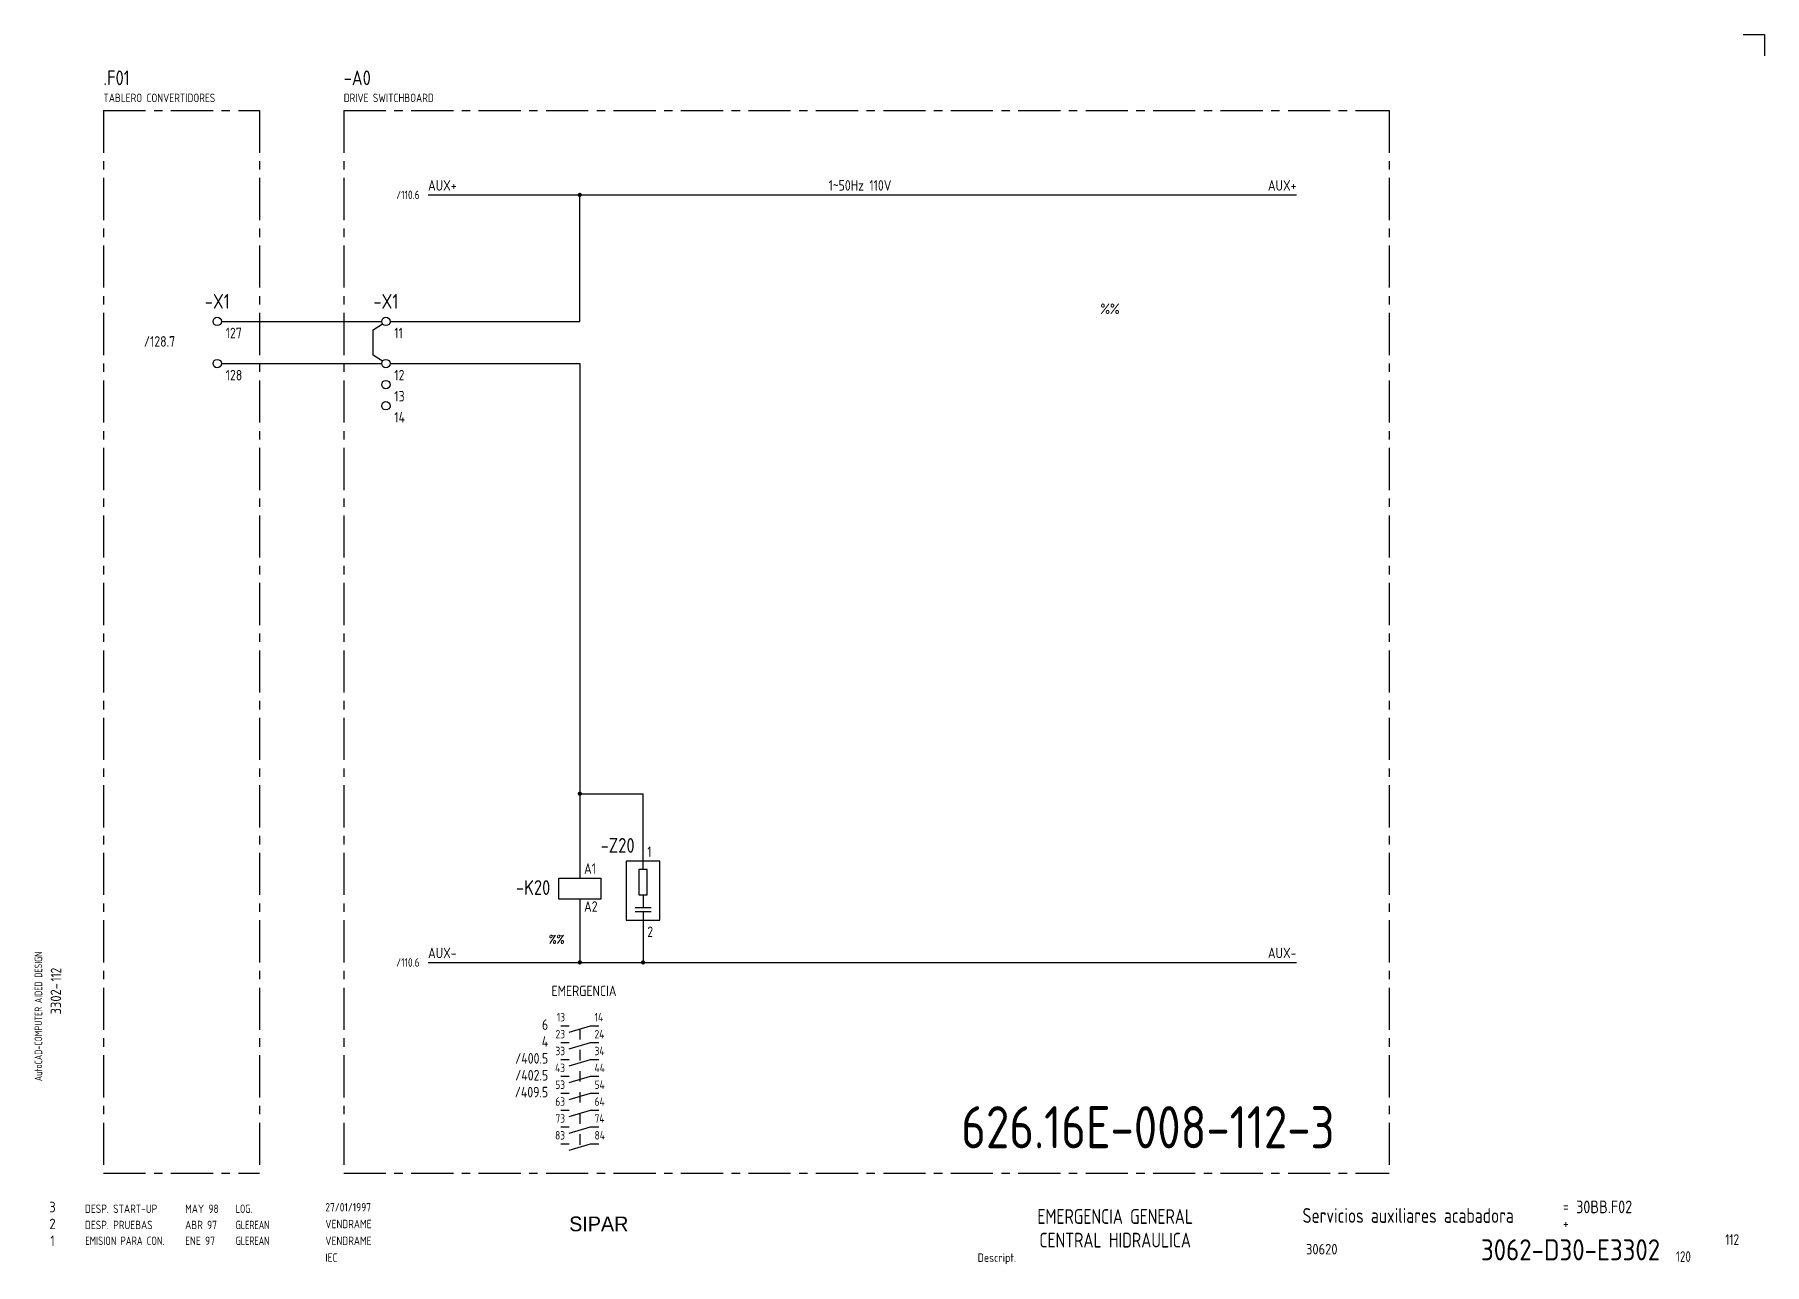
# Model space of a CAD drawing. Extents: x 10 to 420, y 5 to 297.
import ezdxf
from ezdxf.enums import TextEntityAlignment as Align

# ---------------------------------------------------------------- set-up
doc = ezdxf.new("R2010")
doc.units = 0
doc.header["$LTSCALE"] = 8
doc.header["$MEASUREMENT"] = 0
doc.linetypes.add('CENTER', pattern=[2, 1.25, -0.25, 0.25, -0.25])
doc.linetypes.add('HIDDEN1', pattern=[0.625, 0.3125, -0.3125])
doc.layers.get('0').update_dxf_attribs({"linetype": 'CONTINUOUS'})
doc.layers.add('3', color=3, linetype='CONTINUOUS')
doc.layers.add('CART', color=7, linetype='CONTINUOUS')
doc.styles.add('DIN', font='DIN', dxfattribs={"width": 0.85})
doc.styles.add('SIMPLEX', font='SIMPLEX', dxfattribs={"width": 0.9})
doc.styles.add('UNIV', font='UNIV')

# ---------------------------------------------------------------- blocks, each defined once
blk = doc.blocks.new('WB-FG100')
at = {"layer": 'CART', "color": 1}
for p, q in [((415, 297), (420, 297)), ((420, 297), (420, 292))]:
    blk.add_line(p, q, dxfattribs=at)
at = {"layer": 'CART', "color": 1, "style": 'DIN', "width": 0.8}
blk.add_text('AutoCAD-COMPUTER AIDED DESIGN', height=1.8, rotation=90, dxfattribs=at).set_placement((11.47, 48.84))
at = {"layer": 'CART', "color": 3, "style": 'DIN', "width": 0.8}
for s, p in [('=', (372.24, 17.91)), ('+', (372.24, 13.87))]:
    blk.add_text(s, height=2.5, dxfattribs=at).set_placement(p)
at = {"layer": 'CART', "color": 7, "style": 'DIN', "width": 0.9}
blk.add_attdef('FILE', text='', height=2.5, rotation=90, dxfattribs=at).set_placement((15.95, 68.38), align=Align.CENTER)
for tag, p in [('MOD-3', (13.92, 19)), ('MOD-2', (13.92, 15)), ('MOD-1', (13.92, 11)), ('NR.COMMESSA', (315, 9))]:
    blk.add_attdef(tag, text='', height=2.5, dxfattribs=at).set_placement(p, align=Align.MIDDLE)
at = {"layer": 'CART', "color": 7, "style": 'DIN'}
for tag, width, p in [('REV-3', 0.9, (21.66, 19)), ('DATA-3', 0.9, (45.37, 19)), ('NOME-3', 0.9, (57.37, 19)), ('REV-2', 0.9, (21.66, 15)), ('DATA-2', 0.9, (45.37, 15)), ('NOME-2', 0.9, (57.37, 15)), ('REV-1', 0.9, (21.66, 11)), ('DATA-1', 0.9, (45.37, 11)), ('NOME-1', 0.7, (57.37, 11))]:
    blk.add_attdef(tag, text='', height=2, dxfattribs=dict(at, width=width)).set_placement(p, align=Align.MIDDLE_LEFT)
at = {"layer": 'CART', "color": 7, "style": 'DIN', "width": 0.9}
for tag, p, height in [('DATA', (78.64, 17.94), 2), ('ESECUTORE', (78.64, 13.97), 2), ('CONTROLLORE', (78.64, 9.99), 2), ('SEGUE', (398.93, 5.65), 2.8), ('NORMA', (78.64, 6.01), 2)]:
    blk.add_attdef(tag, p, '', height=height, dxfattribs=at)
at = {"layer": 'CART', "color": 2, "style": 'DIN', "width": 0.9}
for tag, p in [('TITOLO-1/3', (266.5, 18.23)), ('TITOLO-1/2', (266.5, 15.73)), ('TITOLO-2/3', (266.5, 13.18)), ('TITOLO-2/2', (266.5, 10.68)), ('TITOLO-3/3', (266.5, 8.13))]:
    blk.add_attdef(tag, text='', height=3.5, dxfattribs=at).set_placement(p, align=Align.MIDDLE)
at = {"layer": 'CART', "color": 3, "style": 'DIN', "width": 0.9}
blk.add_attdef('ASSIEME', text='', height=3.5, dxfattribs=at).set_placement((334, 17), align=Align.MIDDLE)
at = {"layer": 'CART', "color": 3, "style": 'DIN', "width": 0.85}
for tag, p in [('=', (375.33, 16.63)), ('+', (375.33, 12.76))]:
    blk.add_attdef(tag, text='', height=3, dxfattribs=at).set_placement(p, align=Align.BOTTOM_LEFT)
at = {"layer": 'CART', "color": 3, "style": 'DIN', "width": 0.9}
blk.add_attdef('FOGLIO', text='', height=2.8, dxfattribs=at).set_placement((414.2, 9.56), align=Align.RIGHT)
at = {"layer": 'CART', "color": 2, "style": 'DIN', "width": 0.9}
blk.add_attdef('DISEGNO', text='', height=5, dxfattribs=at).set_placement((395.27, 6.35), align=Align.RIGHT)
at = {"layer": 'CART', "color": 1, "style": 'DIN', "width": 0.9}
blk.add_attdef('TIPOLOGIA', (233.37, 6), '', height=2, dxfattribs=at)
blk = doc.blocks.new('DESP')
at = {"linetype": 'Continuous', "style": 'DIN'}
for s, width, p in [('DESP. START-UP', 0.85, (21.62, 17.59)), ('MAY 98', 0.85, (45.38, 17.59)), ('LOG.', 0.7, (57.38, 17.59))]:
    blk.add_text(s, height=2, dxfattribs=dict(at, width=width)).set_placement(p)

msp = doc.modelspace()

# ---------------------------------------------------------------- linework, layer by layer
at = {"color": 3, "linetype": 'CENTER'}
for p, q in [((26, 279), (26, 27)), ((26, 279), (63, 279)), ((63, 279), (63, 27)), ((83, 279), (331, 279)), ((83, 279), (83, 27)), ((331, 279), (331, 27)), ((26, 27), (63, 27)), ((83, 27), (331, 27))]:
    msp.add_line(p, q, dxfattribs=at)
for p, q in [((103, 259), (309, 259)), ((139, 229), (139, 259)), ((54, 229), (92, 229)), ((94, 229), (139, 229)), ((54, 219), (92, 219)), ((94, 219), (139, 219)), ((139, 219), (139, 97)), ((154, 99), (154, 117)), ((153, 99), (153, 93)), ((155, 99), (153, 99)), ((155, 93), (155, 99)), ((139, 92), (139, 77)), ((153, 93), (155, 93)), ((154, 93), (154, 90)), ((152.1, 90), (155.9, 90)), ((155.9, 89), (152.1, 89)), ((154, 89), (154, 77)), ((103, 77), (309, 77)), ((134.5, 62), (136.5, 62)), ((136.5, 60.5), (141.5, 62)), ((141.5, 62), (143.5, 62)), ((134.5, 58), (136.5, 58)), ((136.5, 56.5), (141.5, 58)), ((141.5, 58), (143.5, 58)), ((134.5, 54), (136.5, 54)), ((136.5, 52.5), (141.5, 54)), ((141.5, 54), (143.5, 54)), ((134.5, 50), (136.5, 50)), ((136.5, 48.5), (141.5, 50)), ((141.5, 50), (143.5, 50)), ((134.5, 46), (136.5, 46)), ((136.5, 44.5), (141.5, 46)), ((141.5, 46), (143.5, 46)), ((134.5, 42), (136.5, 42)), ((136.5, 40.5), (141.5, 42)), ((141.5, 42), (143.5, 42)), ((134.5, 38), (136.5, 38)), ((136.5, 36.5), (141.5, 38)), ((141.5, 38), (143.5, 38)), ((134.5, 34), (136.5, 34)), ((136.5, 32.5), (141.5, 34)), ((141.5, 34), (143.5, 34))]:
    msp.add_line(p, q)
at = {"linetype": 'Continuous'}
for p, q in [((90, 227), (92.17, 228.45)), ((90, 221), (90, 227)), ((92.17, 219.55), (90, 221)), ((139, 117), (154, 117)), ((134, 92), (134, 97)), ((134, 97), (144, 97)), ((144, 97), (144, 92)), ((144, 92), (134, 92))]:
    msp.add_line(p, q, dxfattribs=at)
at = {"color": 7}
for p, q in [((150, 101), (150, 87)), ((158, 101), (150, 101)), ((158, 87), (158, 101)), ((150, 87), (158, 87))]:
    msp.add_line(p, q, dxfattribs=at)
at = {"linetype": 'HIDDEN1'}
msp.add_line((139, 61.25), (139, 33.25), dxfattribs=at)
at = {"const_width": 0.5}
for points in [[(138.75, 259, 1), (139.25, 259, 1)], [(138.75, 117, 1), (139.25, 117, 1)], [(138.75, 77, 1), (139.25, 77, 1)], [(153.75, 77, 1), (154.25, 77, 1)]]:
    msp.add_lwpolyline(points, format="xyb", close=True, dxfattribs=at)
for centre in [(53, 229), (93, 229), (53, 219), (93, 219), (93, 214), (93, 209)]:
    msp.add_circle(centre, 1)

# ---------------------------------------------------------------- block references
at = {"linetype": 'Continuous'}
msp.add_blockref('DESP', (0, 0), dxfattribs=at)
at = {"layer": 'CART'}
ref = msp.add_blockref('WB-FG100', (0, 0), dxfattribs=at)
ref.add_attrib('TIPOLOGIA', 'Descript.', (233.37, 6), dxfattribs={"color": 1, "height": 2, "style": 'DIN', "width": 0.9})
ref.add_attrib('ASSIEME', 'Servicios auxiliares acabadora', dxfattribs={"color": 3, "height": 3.5, "style": 'DIN', "width": 0.8}).set_placement((335.5, 17), align=Align.MIDDLE)
ref.add_attrib('=', '30BB.F02', dxfattribs={"color": 3, "height": 3, "style": 'DIN', "width": 0.85}).set_placement((375.33, 16.63), align=Align.BOTTOM_LEFT)
ref.add_attrib('NR.COMMESSA', '30620', dxfattribs={"color": 7, "height": 2.5, "style": 'DIN', "width": 0.9}).set_placement((315, 9), align=Align.MIDDLE)
ref.add_attrib('DISEGNO', '3062-D30-E3302', dxfattribs={"color": 2, "height": 5, "style": 'DIN', "width": 0.9}).set_placement((395.27, 6.35), align=Align.RIGHT)
ref.add_attrib('DATA', '27/01/1997', (78.64, 17.94), dxfattribs={"color": 7, "height": 2, "style": 'DIN', "width": 0.85})
ref.add_attrib('ESECUTORE', 'VENDRAME', (78.64, 13.97), dxfattribs={"color": 7, "height": 2, "style": 'DIN', "width": 0.85})
ref.add_attrib('CONTROLLORE', 'VENDRAME', (78.64, 9.99), dxfattribs={"color": 7, "height": 2, "style": 'DIN', "width": 0.85})
ref.add_attrib('NORMA', 'IEC', (78.64, 6.01), dxfattribs={"color": 7, "height": 2, "style": 'DIN', "width": 0.85})
ref.add_attrib('MOD-1', '1', dxfattribs={"color": 7, "height": 2.5, "style": 'DIN', "width": 0.9}).set_placement((13.92, 11), align=Align.MIDDLE)
ref.add_attrib('REV-1', 'EMISION PARA CON.', dxfattribs={"color": 7, "height": 2, "style": 'DIN', "width": 0.8}).set_placement((21.66, 11), align=Align.MIDDLE_LEFT)
ref.add_attrib('DATA-1', 'ENE 97', dxfattribs={"color": 7, "height": 2, "style": 'DIN', "width": 0.85}).set_placement((45.37, 11), align=Align.MIDDLE_LEFT)
ref.add_attrib('NOME-1', 'GLEREAN', dxfattribs={"color": 7, "height": 2, "style": 'DIN', "width": 0.7}).set_placement((57.37, 11), align=Align.MIDDLE_LEFT)
ref.add_attrib('MOD-2', '2', dxfattribs={"color": 7, "height": 2.5, "style": 'DIN', "width": 0.9}).set_placement((13.92, 15), align=Align.MIDDLE)
ref.add_attrib('MOD-3', '3', dxfattribs={"color": 7, "height": 2.5, "style": 'DIN', "width": 0.9}).set_placement((13.92, 19), align=Align.MIDDLE)
ref.add_attrib('FILE', '3302-', dxfattribs={"color": 7, "height": 2.5, "rotation": 90, "style": 'DIN', "width": 0.9}).set_placement((15.95, 68.38), align=Align.CENTER)

# ---------------------------------------------------------------- texts
at = {"color": 3, "style": 'DIN', "width": 0.85}
for s, p in [('.F01', (26, 285)), ('-A0', (83, 285))]:
    msp.add_text(s, height=3.5, dxfattribs=at).set_placement(p)
at = {"style": 'DIN'}
for s, height, width, p in [('TABLERO CONVERTIDORES', 2, 0.85, (26, 281)), ('DRIVE SWITCHBOARD', 2, 0.85, (83, 281)), ('AUX+', 2.5, 0.85, (103, 260)), ('1~50Hz 110V', 2.5, 0.85, (198, 260)), ('%%', 2.5, 0.85, (262.5, 230.75)), ('127', 2.5, 0.85, (55, 225)), ('11', 2.5, 0.85, (95, 225)), ('128', 2.5, 0.85, (55, 215)), ('12', 2.5, 0.85, (95, 215)), ('13', 2.5, 0.85, (95, 210)), ('14', 2.5, 0.85, (95, 205)), ('1', 2.5, 0.85, (155, 102)), ('A1', 2.5, 0.85, (140, 98)), ('A2', 2.5, 0.85, (140, 89)), ('2', 2.5, 0.85, (155, 83)), ('AUX-', 2.5, 0.85, (103, 78)), ('14', 2, 0.85, (142.5, 63)), ('24', 2, 0.85, (142.5, 59)), ('34', 2, 0.85, (142.5, 55)), ('44', 2, 0.85, (142.5, 51)), ('54', 2, 0.85, (142.5, 47)), ('64', 2, 0.85, (142.5, 43)), ('74', 2, 0.85, (142.5, 39)), ('84', 2, 0.85, (142.5, 35)), ('120', 2.5, 0.8, (399, 6))]:
    msp.add_text(s, height=height, dxfattribs=dict(at, width=width)).set_placement(p)
at = {"style": 'DIN', "width": 0.85}
for s, height, p in [('/110.6', 2, (101, 258)), ('AUX+', 2.5, (309, 260)), ('/128.7', 2.5, (43, 223)), ('/110.6', 2, (101, 76)), ('AUX-', 2.5, (309, 78)), ('6', 2.5, (131.5, 61)), ('13', 2, (135.5, 63)), ('4', 2.5, (131.5, 57)), ('23', 2, (135.5, 59)), ('/400.5', 2.5, (131.5, 53)), ('33', 2, (135.5, 55)), ('/402.5', 2.5, (131.5, 49)), ('43', 2, (135.5, 51)), ('/409.5', 2.5, (131.5, 45)), ('53', 2, (135.5, 47)), ('63', 2, (135.5, 43)), ('83', 2, (135.5, 35)), ('73', 2, (135.5, 39))]:
    msp.add_text(s, height=height, dxfattribs=at).set_placement(p, align=Align.RIGHT)
at = {"color": 3, "style": 'DIN'}
for s, height, width, p in [('-Z20', 3.5, 0.85, (152, 103)), ('112', 2.56, 0.8, (414, 10))]:
    msp.add_text(s, height=height, dxfattribs=dict(at, width=width)).set_placement(p, align=Align.RIGHT)
at = {"color": 7, "linetype": 'Continuous', "style": 'SIMPLEX', "width": 0.9}
msp.add_text('%%', height=2, dxfattribs=at).set_placement((133.5, 82.5), align=Align.MIDDLE)
at = {"style": 'DIN', "width": 0.8}
msp.add_text('112', height=2.5, rotation=90, dxfattribs=at).set_placement((16, 72.5))
at = {"style": 'DIN', "width": 0.85}
msp.add_text('EMERGENCIA', height=2.5, dxfattribs=at).set_placement((140, 69), align=Align.CENTER)
at = {"color": 3, "style": 'DIN', "width": 0.8}
for s, p in [('EMERGENCIA GENERAL', (266, 15)), ('CENTRAL HIDRAULICA', (266, 9.4))]:
    msp.add_text(s, height=3.5, dxfattribs=at).set_placement(p, align=Align.CENTER)
at = {"linetype": 'Continuous', "style": 'DIN'}
for s, width, p in [('DESP. PRUEBAS', 0.85, (21.62, 13.75)), ('ABR 97', 0.85, (45.38, 13.75)), ('GLEREAN', 0.7, (57.38, 13.75))]:
    msp.add_text(s, height=2, dxfattribs=dict(at, width=width)).set_placement(p)
at = {"color": 2, "insert": (229.47, 42.92), "char_height": 10, "width": 111.0411, "attachment_point": 1, "style": 'DIN'}
msp.add_mtext('626.16E-008-112-3', dxfattribs=at)
at = {"layer": '3', "style": 'DIN', "width": 0.85}
for p in [(53, 232), (93, 232)]:
    msp.add_text('-X1', height=3.5, dxfattribs=at).set_placement(p, align=Align.CENTER)
msp.add_text('-K20', height=3.5, dxfattribs=at).set_placement((132, 93), align=Align.RIGHT)
at = {"layer": 'CART', "color": 2, "linetype": 'Continuous', "style": 'UNIV'}
msp.add_text('SIPAR', height=3.5, dxfattribs=at).set_placement((143.5, 13.25), align=Align.CENTER)

doc.saveas('drawing.dxf')
